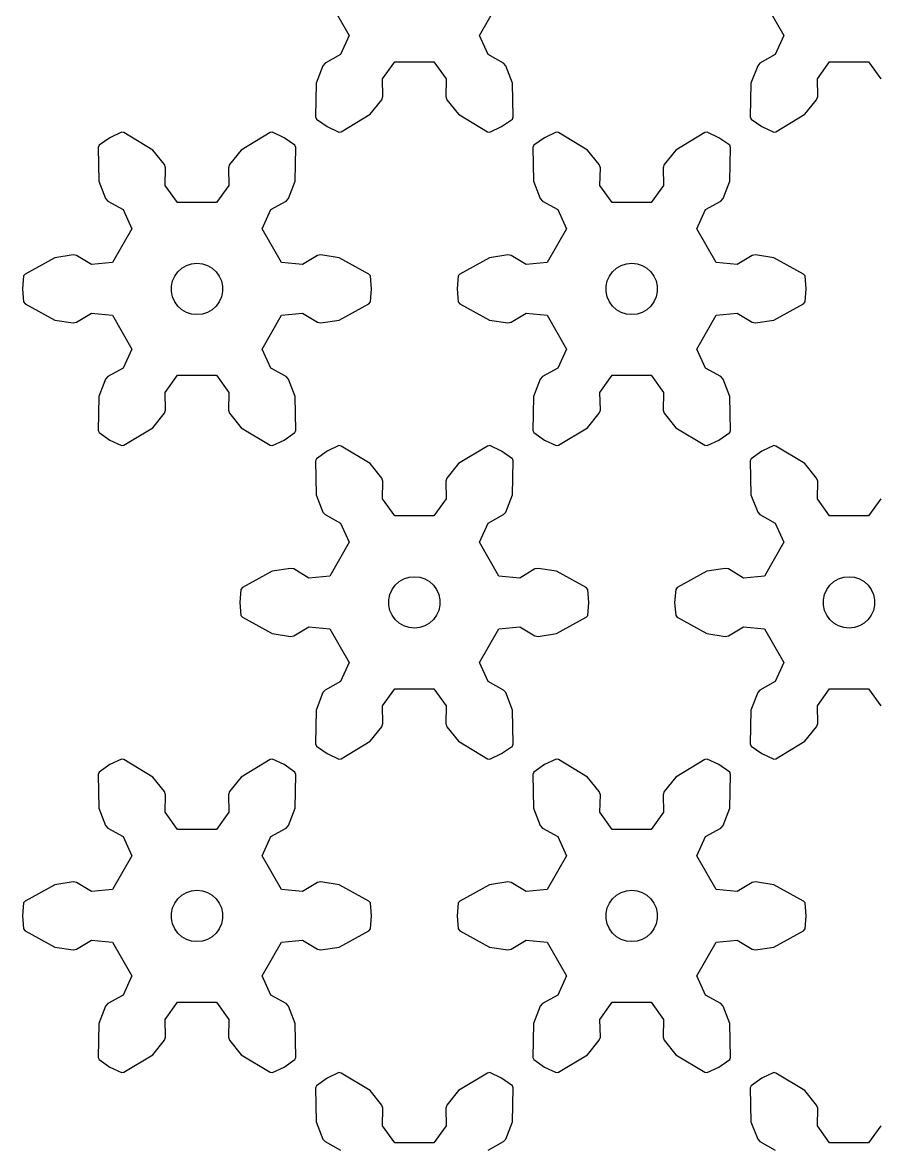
# Model space of a CAD drawing. Extents: x 0 to 198, y 0 to 238.
# Drawn here: x 0 to 49.9, y 105.4 to 171 of the extents above; entities that cross this region are included whole.
import ezdxf

# ---------------------------------------------------------------- set-up
doc = ezdxf.new("R2010")
doc.units = 0

msp = doc.modelspace()

# ---------------------------------------------------------------- linework, layer by layer
for p, q in [((17.935, 172.207), (19.074, 170.235)), ((26.67, 170.235), (27.808, 172.207)), ((43.307, 172.207), (44.446, 170.235)), ((19.074, 170.235), (18.566, 169.119)), ((27.177, 169.119), (26.67, 170.235)), ((44.446, 170.235), (43.938, 169.119)), ((17.667, 168.623), (17.538, 168.476)), ((18.566, 169.119), (17.667, 168.623)), ((21.021, 167.702), (21.733, 168.699)), ((21.733, 168.699), (24.01, 168.699)), ((24.01, 168.699), (24.723, 167.702)), ((28.077, 168.623), (27.177, 169.119)), ((28.205, 168.476), (28.077, 168.623)), ((43.039, 168.623), (42.91, 168.476)), ((43.938, 169.119), (43.039, 168.623)), ((46.393, 167.702), (47.105, 168.699)), ((47.105, 168.699), (49.382, 168.699)), ((49.382, 168.699), (50.095, 167.702)), ((17.538, 168.476), (17.147, 167.463)), ((28.596, 167.463), (28.205, 168.476)), ((42.91, 168.476), (42.519, 167.463)), ((17.147, 167.463), (17.109, 165.488)), ((21.041, 166.675), (21.021, 167.702)), ((24.723, 167.702), (24.703, 166.675)), ((28.635, 165.488), (28.596, 167.463)), ((42.519, 167.463), (42.48, 165.488)), ((46.413, 166.675), (46.393, 167.702)), ((20.978, 166.49), (21.041, 166.675)), ((24.703, 166.675), (24.766, 166.49)), ((46.349, 166.49), (46.413, 166.675)), ((20.296, 165.645), (20.978, 166.49)), ((24.766, 166.49), (25.447, 165.645)), ((45.668, 165.645), (46.349, 166.49)), ((17.109, 165.488), (17.153, 165.359)), ((17.153, 165.359), (17.779, 164.921)), ((18.605, 164.624), (20.296, 165.645)), ((25.447, 165.645), (27.138, 164.624)), ((27.965, 164.921), (28.591, 165.359)), ((28.591, 165.359), (28.635, 165.488)), ((42.48, 165.488), (42.525, 165.359)), ((42.525, 165.359), (43.151, 164.921)), ((43.977, 164.624), (45.668, 165.645)), ((5.786, 164.598), (5.093, 164.275)), ((5.919, 164.572), (5.786, 164.598)), ((14.586, 164.598), (14.452, 164.572)), ((15.279, 164.275), (14.586, 164.598)), ((17.779, 164.921), (18.472, 164.598)), ((18.472, 164.598), (18.605, 164.624)), ((27.138, 164.624), (27.272, 164.598)), ((27.272, 164.598), (27.965, 164.921)), ((31.158, 164.598), (30.465, 164.275)), ((31.291, 164.572), (31.158, 164.598)), ((39.958, 164.598), (39.824, 164.572)), ((40.651, 164.275), (39.958, 164.598)), ((43.151, 164.921), (43.844, 164.598)), ((43.844, 164.598), (43.977, 164.624)), ((5.093, 164.275), (4.467, 163.836)), ((7.61, 163.551), (5.919, 164.572)), ((14.452, 164.572), (12.761, 163.551)), ((15.905, 163.836), (15.279, 164.275)), ((30.465, 164.275), (29.839, 163.836)), ((32.982, 163.551), (31.291, 164.572)), ((39.824, 164.572), (38.133, 163.551)), ((41.277, 163.836), (40.651, 164.275)), ((4.467, 163.836), (4.423, 163.708)), ((4.423, 163.708), (4.461, 161.733)), ((8.292, 162.706), (7.61, 163.551)), ((12.761, 163.551), (12.08, 162.706)), ((15.949, 163.708), (15.905, 163.836)), ((15.911, 161.733), (15.949, 163.708)), ((29.839, 163.836), (29.795, 163.708)), ((29.795, 163.708), (29.833, 161.733)), ((33.664, 162.706), (32.982, 163.551)), ((38.133, 163.551), (37.452, 162.706)), ((41.321, 163.708), (41.277, 163.836)), ((41.282, 161.733), (41.321, 163.708)), ((8.355, 162.521), (8.292, 162.706)), ((12.08, 162.706), (12.017, 162.521)), ((33.727, 162.521), (33.664, 162.706)), ((37.452, 162.706), (37.389, 162.521)), ((8.335, 161.494), (8.355, 162.521)), ((12.017, 162.521), (12.037, 161.494)), ((33.707, 161.494), (33.727, 162.521)), ((37.389, 162.521), (37.409, 161.494)), ((4.461, 161.733), (4.852, 160.72)), ((9.047, 160.497), (8.335, 161.494)), ((12.037, 161.494), (11.324, 160.497)), ((15.52, 160.72), (15.911, 161.733)), ((29.833, 161.733), (30.224, 160.72)), ((34.419, 160.497), (33.707, 161.494)), ((37.409, 161.494), (36.696, 160.497)), ((40.891, 160.72), (41.282, 161.733)), ((4.852, 160.72), (4.981, 160.573)), ((15.391, 160.573), (15.52, 160.72)), ((30.224, 160.72), (30.353, 160.573)), ((40.763, 160.573), (40.891, 160.72)), ((4.981, 160.573), (5.88, 160.077)), ((5.88, 160.077), (6.388, 158.961)), ((11.324, 160.497), (9.047, 160.497)), ((13.984, 158.961), (14.491, 160.077)), ((14.491, 160.077), (15.391, 160.573)), ((30.353, 160.573), (31.252, 160.077)), ((31.252, 160.077), (31.76, 158.961)), ((36.696, 160.497), (34.419, 160.497)), ((39.356, 158.961), (39.863, 160.077)), ((39.863, 160.077), (40.763, 160.573)), ((6.388, 158.961), (5.249, 156.989)), ((15.123, 156.989), (13.984, 158.961)), ((31.76, 158.961), (30.621, 156.989)), ((40.494, 156.989), (39.356, 158.961)), ((2.958, 157.439), (1.886, 157.272)), ((3.15, 157.402), (2.958, 157.439)), ((4.029, 156.871), (3.15, 157.402)), ((17.222, 157.402), (16.342, 156.871)), ((17.414, 157.439), (17.222, 157.402)), ((18.486, 157.272), (17.414, 157.439)), ((28.33, 157.439), (27.258, 157.272)), ((28.522, 157.402), (28.33, 157.439)), ((29.401, 156.871), (28.522, 157.402)), ((42.594, 157.402), (41.714, 156.871)), ((42.786, 157.439), (42.594, 157.402)), ((43.858, 157.272), (42.786, 157.439)), ((1.886, 157.272), (0.156, 156.318)), ((5.249, 156.989), (4.029, 156.871)), ((9.304, 156.667), (9.576, 156.824)), ((9.576, 156.824), (9.874, 156.921)), ((9.874, 156.921), (10.186, 156.954)), ((10.186, 156.954), (10.498, 156.921)), ((10.498, 156.921), (10.796, 156.824)), ((10.796, 156.824), (11.068, 156.667)), ((16.342, 156.871), (15.123, 156.989)), ((20.216, 156.318), (18.486, 157.272)), ((27.258, 157.272), (25.528, 156.318)), ((30.621, 156.989), (29.401, 156.871)), ((34.676, 156.667), (34.948, 156.824)), ((34.948, 156.824), (35.246, 156.921)), ((35.246, 156.921), (35.558, 156.954)), ((35.558, 156.954), (35.87, 156.921)), ((35.87, 156.921), (36.168, 156.824)), ((36.168, 156.824), (36.439, 156.667)), ((41.714, 156.871), (40.494, 156.989)), ((45.587, 156.318), (43.858, 157.272)), ((0.067, 156.215), (0, 155.454)), ((0.156, 156.318), (0.067, 156.215)), ((8.759, 155.917), (8.887, 156.204)), ((8.887, 156.204), (9.071, 156.457)), ((9.071, 156.457), (9.304, 156.667)), ((11.068, 156.667), (11.301, 156.457)), ((11.301, 156.457), (11.485, 156.204)), ((11.485, 156.204), (11.613, 155.917)), ((20.305, 156.215), (20.216, 156.318)), ((20.372, 155.454), (20.305, 156.215)), ((25.438, 156.215), (25.372, 155.454)), ((25.528, 156.318), (25.438, 156.215)), ((34.131, 155.917), (34.259, 156.204)), ((34.259, 156.204), (34.443, 156.457)), ((34.443, 156.457), (34.676, 156.667)), ((36.439, 156.667), (36.672, 156.457)), ((36.672, 156.457), (36.857, 156.204)), ((36.857, 156.204), (36.984, 155.917)), ((45.677, 156.215), (45.587, 156.318)), ((45.744, 155.454), (45.677, 156.215)), ((0, 155.454), (0.067, 154.692)), ((8.694, 155.61), (8.759, 155.917)), ((8.694, 155.297), (8.694, 155.61)), ((11.613, 155.917), (11.678, 155.61)), ((11.678, 155.61), (11.678, 155.297)), ((20.305, 154.692), (20.372, 155.454)), ((25.372, 155.454), (25.438, 154.692)), ((34.066, 155.61), (34.131, 155.917)), ((34.066, 155.297), (34.066, 155.61)), ((36.984, 155.917), (37.05, 155.61)), ((37.05, 155.61), (37.05, 155.297)), ((45.677, 154.692), (45.744, 155.454)), ((8.759, 154.99), (8.694, 155.297)), ((8.887, 154.704), (8.759, 154.99)), ((11.613, 154.99), (11.485, 154.704)), ((11.678, 155.297), (11.613, 154.99)), ((34.131, 154.99), (34.066, 155.297)), ((34.259, 154.704), (34.131, 154.99)), ((36.984, 154.99), (36.857, 154.704)), ((37.05, 155.297), (36.984, 154.99)), ((0.067, 154.692), (0.156, 154.589)), ((0.156, 154.589), (1.886, 153.635)), ((9.071, 154.45), (8.887, 154.704)), ((9.304, 154.24), (9.071, 154.45)), ((9.576, 154.083), (9.304, 154.24)), ((11.068, 154.24), (10.796, 154.083)), ((11.301, 154.45), (11.068, 154.24)), ((11.485, 154.704), (11.301, 154.45)), ((18.486, 153.635), (20.216, 154.589)), ((20.216, 154.589), (20.305, 154.692)), ((25.438, 154.692), (25.528, 154.589)), ((25.528, 154.589), (27.258, 153.635)), ((34.443, 154.45), (34.259, 154.704)), ((34.676, 154.24), (34.443, 154.45)), ((34.948, 154.083), (34.676, 154.24)), ((36.439, 154.24), (36.168, 154.083)), ((36.672, 154.45), (36.439, 154.24)), ((36.857, 154.704), (36.672, 154.45)), ((43.858, 153.635), (45.587, 154.589)), ((45.587, 154.589), (45.677, 154.692)), ((1.886, 153.635), (2.958, 153.468)), ((2.958, 153.468), (3.15, 153.506)), ((3.15, 153.506), (4.029, 154.036)), ((4.029, 154.036), (5.249, 153.918)), ((5.249, 153.918), (6.388, 151.946)), ((9.874, 153.986), (9.576, 154.083)), ((10.186, 153.954), (9.874, 153.986)), ((10.498, 153.986), (10.186, 153.954)), ((10.796, 154.083), (10.498, 153.986)), ((13.984, 151.946), (15.123, 153.918)), ((15.123, 153.918), (16.342, 154.036)), ((16.342, 154.036), (17.222, 153.506)), ((17.222, 153.506), (17.414, 153.468)), ((17.414, 153.468), (18.486, 153.635)), ((27.258, 153.635), (28.33, 153.468)), ((28.33, 153.468), (28.522, 153.506)), ((28.522, 153.506), (29.401, 154.036)), ((29.401, 154.036), (30.621, 153.918)), ((30.621, 153.918), (31.76, 151.946)), ((35.246, 153.986), (34.948, 154.083)), ((35.558, 153.954), (35.246, 153.986)), ((35.87, 153.986), (35.558, 153.954)), ((36.168, 154.083), (35.87, 153.986)), ((39.356, 151.946), (40.494, 153.918)), ((40.494, 153.918), (41.714, 154.036)), ((41.714, 154.036), (42.594, 153.506)), ((42.594, 153.506), (42.786, 153.468)), ((42.786, 153.468), (43.858, 153.635)), ((6.388, 151.946), (5.88, 150.83)), ((14.491, 150.83), (13.984, 151.946)), ((31.76, 151.946), (31.252, 150.83)), ((39.863, 150.83), (39.356, 151.946)), ((5.88, 150.83), (4.981, 150.334)), ((15.391, 150.334), (14.491, 150.83)), ((31.252, 150.83), (30.353, 150.334)), ((40.763, 150.334), (39.863, 150.83)), ((4.852, 150.187), (4.461, 149.174)), ((4.981, 150.334), (4.852, 150.187)), ((8.335, 149.413), (9.047, 150.411)), ((9.047, 150.411), (11.324, 150.411)), ((11.324, 150.411), (12.037, 149.413)), ((15.52, 150.187), (15.391, 150.334)), ((15.911, 149.174), (15.52, 150.187)), ((30.224, 150.187), (29.833, 149.174)), ((30.353, 150.334), (30.224, 150.187)), ((33.707, 149.413), (34.419, 150.411)), ((34.419, 150.411), (36.696, 150.411)), ((36.696, 150.411), (37.409, 149.413)), ((40.891, 150.187), (40.763, 150.334)), ((41.282, 149.174), (40.891, 150.187)), ((4.461, 149.174), (4.423, 147.2)), ((8.355, 148.386), (8.335, 149.413)), ((12.037, 149.413), (12.017, 148.386)), ((15.949, 147.2), (15.911, 149.174)), ((29.833, 149.174), (29.795, 147.2)), ((33.727, 148.386), (33.707, 149.413)), ((37.409, 149.413), (37.389, 148.386)), ((41.321, 147.2), (41.282, 149.174)), ((7.61, 147.356), (8.292, 148.201)), ((8.292, 148.201), (8.355, 148.386)), ((12.017, 148.386), (12.08, 148.201)), ((12.08, 148.201), (12.761, 147.356)), ((32.982, 147.356), (33.664, 148.201)), ((33.664, 148.201), (33.727, 148.386)), ((37.389, 148.386), (37.452, 148.201)), ((37.452, 148.201), (38.133, 147.356)), ((4.423, 147.2), (4.467, 147.071)), ((4.467, 147.071), (5.093, 146.632)), ((5.919, 146.336), (7.61, 147.356)), ((12.761, 147.356), (14.452, 146.336)), ((15.279, 146.632), (15.905, 147.071)), ((15.905, 147.071), (15.949, 147.2)), ((29.795, 147.2), (29.839, 147.071)), ((29.839, 147.071), (30.465, 146.632)), ((31.291, 146.336), (32.982, 147.356)), ((38.133, 147.356), (39.824, 146.336)), ((40.651, 146.632), (41.277, 147.071)), ((41.277, 147.071), (41.321, 147.2)), ((5.093, 146.632), (5.786, 146.309)), ((5.786, 146.309), (5.919, 146.336)), ((14.452, 146.336), (14.586, 146.309)), ((14.586, 146.309), (15.279, 146.632)), ((18.472, 146.309), (17.779, 145.986)), ((18.605, 146.283), (18.472, 146.309)), ((20.296, 145.262), (18.605, 146.283)), ((27.138, 146.283), (25.447, 145.262)), ((27.272, 146.309), (27.138, 146.283)), ((27.965, 145.986), (27.272, 146.309)), ((30.465, 146.632), (31.158, 146.309)), ((31.158, 146.309), (31.291, 146.336)), ((39.824, 146.336), (39.958, 146.309)), ((39.958, 146.309), (40.651, 146.632)), ((43.844, 146.309), (43.151, 145.986)), ((43.977, 146.283), (43.844, 146.309)), ((45.668, 145.262), (43.977, 146.283)), ((17.779, 145.986), (17.153, 145.548)), ((28.591, 145.548), (27.965, 145.986)), ((43.151, 145.986), (42.525, 145.548)), ((17.153, 145.548), (17.109, 145.419)), ((17.109, 145.419), (17.147, 143.444)), ((20.978, 144.417), (20.296, 145.262)), ((25.447, 145.262), (24.766, 144.417)), ((28.635, 145.419), (28.591, 145.548)), ((28.596, 143.444), (28.635, 145.419)), ((42.525, 145.548), (42.48, 145.419)), ((42.48, 145.419), (42.519, 143.444)), ((46.349, 144.417), (45.668, 145.262)), ((21.041, 144.232), (20.978, 144.417)), ((24.766, 144.417), (24.703, 144.232)), ((46.413, 144.232), (46.349, 144.417)), ((21.021, 143.205), (21.041, 144.232)), ((24.703, 144.232), (24.723, 143.205)), ((46.393, 143.205), (46.413, 144.232)), ((17.147, 143.444), (17.538, 142.432)), ((21.733, 142.208), (21.021, 143.205)), ((24.723, 143.205), (24.01, 142.208)), ((28.205, 142.432), (28.596, 143.444)), ((42.519, 143.444), (42.91, 142.432)), ((47.105, 142.208), (46.393, 143.205)), ((50.095, 143.205), (49.382, 142.208)), ((17.538, 142.432), (17.667, 142.284)), ((28.077, 142.284), (28.205, 142.432)), ((42.91, 142.432), (43.039, 142.284)), ((17.667, 142.284), (18.566, 141.788)), ((18.566, 141.788), (19.074, 140.672)), ((24.01, 142.208), (21.733, 142.208)), ((26.67, 140.672), (27.177, 141.788)), ((27.177, 141.788), (28.077, 142.284)), ((43.039, 142.284), (43.938, 141.788)), ((43.938, 141.788), (44.446, 140.672)), ((49.382, 142.208), (47.105, 142.208)), ((19.074, 140.672), (17.935, 138.7)), ((27.808, 138.7), (26.67, 140.672)), ((44.446, 140.672), (43.307, 138.7)), ((15.644, 139.151), (14.572, 138.983)), ((15.836, 139.113), (15.644, 139.151)), ((16.715, 138.582), (15.836, 139.113)), ((29.908, 139.113), (29.028, 138.582)), ((30.1, 139.151), (29.908, 139.113)), ((31.172, 138.983), (30.1, 139.151)), ((41.016, 139.151), (39.943, 138.983)), ((41.208, 139.113), (41.016, 139.151)), ((42.087, 138.582), (41.208, 139.113)), ((14.572, 138.983), (12.842, 138.029)), ((17.935, 138.7), (16.715, 138.582)), ((21.757, 138.169), (21.99, 138.378)), ((21.99, 138.378), (22.262, 138.535)), ((22.262, 138.535), (22.56, 138.632)), ((22.56, 138.632), (22.872, 138.665)), ((22.872, 138.665), (23.184, 138.632)), ((23.184, 138.632), (23.482, 138.535)), ((23.482, 138.535), (23.754, 138.378)), ((23.754, 138.378), (23.987, 138.169)), ((29.028, 138.582), (27.808, 138.7)), ((32.902, 138.029), (31.172, 138.983)), ((39.943, 138.983), (38.214, 138.029)), ((43.307, 138.7), (42.087, 138.582)), ((47.129, 138.169), (47.362, 138.378)), ((47.362, 138.378), (47.634, 138.535)), ((47.634, 138.535), (47.932, 138.632)), ((47.932, 138.632), (48.244, 138.665)), ((48.244, 138.665), (48.556, 138.632)), ((48.556, 138.632), (48.854, 138.535)), ((48.854, 138.535), (49.125, 138.378)), ((49.125, 138.378), (49.358, 138.169)), ((12.753, 137.926), (12.686, 137.165)), ((12.842, 138.029), (12.753, 137.926)), ((21.445, 137.628), (21.573, 137.915)), ((21.573, 137.915), (21.757, 138.169)), ((23.987, 138.169), (24.171, 137.915)), ((24.171, 137.915), (24.298, 137.628)), ((32.991, 137.926), (32.902, 138.029)), ((33.058, 137.165), (32.991, 137.926)), ((38.124, 137.926), (38.058, 137.165)), ((38.214, 138.029), (38.124, 137.926)), ((46.817, 137.628), (46.945, 137.915)), ((46.945, 137.915), (47.129, 138.169)), ((49.358, 138.169), (49.543, 137.915)), ((49.543, 137.915), (49.67, 137.628)), ((12.686, 137.165), (12.753, 136.403)), ((21.38, 137.322), (21.445, 137.628)), ((21.38, 137.008), (21.38, 137.322)), ((24.298, 137.628), (24.364, 137.322)), ((24.364, 137.322), (24.364, 137.008)), ((32.991, 136.403), (33.058, 137.165)), ((38.058, 137.165), (38.124, 136.403)), ((46.752, 137.322), (46.817, 137.628)), ((46.752, 137.008), (46.752, 137.322)), ((49.67, 137.628), (49.735, 137.322)), ((49.735, 137.322), (49.735, 137.008)), ((12.753, 136.403), (12.842, 136.301)), ((21.445, 136.701), (21.38, 137.008)), ((21.573, 136.415), (21.445, 136.701)), ((21.757, 136.161), (21.573, 136.415)), ((24.171, 136.415), (23.987, 136.161)), ((24.298, 136.701), (24.171, 136.415)), ((24.364, 137.008), (24.298, 136.701)), ((32.902, 136.301), (32.991, 136.403)), ((38.124, 136.403), (38.214, 136.301)), ((46.817, 136.701), (46.752, 137.008)), ((46.945, 136.415), (46.817, 136.701)), ((47.129, 136.161), (46.945, 136.415)), ((49.543, 136.415), (49.358, 136.161)), ((49.67, 136.701), (49.543, 136.415)), ((49.735, 137.008), (49.67, 136.701)), ((12.842, 136.301), (14.572, 135.347)), ((15.836, 135.217), (16.715, 135.748)), ((16.715, 135.748), (17.935, 135.629)), ((21.99, 135.951), (21.757, 136.161)), ((22.262, 135.795), (21.99, 135.951)), ((22.56, 135.698), (22.262, 135.795)), ((23.482, 135.795), (23.184, 135.698)), ((23.754, 135.951), (23.482, 135.795)), ((23.987, 136.161), (23.754, 135.951)), ((27.808, 135.629), (29.028, 135.748)), ((29.028, 135.748), (29.908, 135.217)), ((31.172, 135.347), (32.902, 136.301)), ((38.214, 136.301), (39.943, 135.347)), ((41.208, 135.217), (42.087, 135.748)), ((42.087, 135.748), (43.307, 135.629)), ((47.362, 135.951), (47.129, 136.161)), ((47.634, 135.795), (47.362, 135.951)), ((47.932, 135.698), (47.634, 135.795)), ((48.854, 135.795), (48.556, 135.698)), ((49.125, 135.951), (48.854, 135.795)), ((49.358, 136.161), (49.125, 135.951)), ((14.572, 135.347), (15.644, 135.179)), ((15.644, 135.179), (15.836, 135.217)), ((17.935, 135.629), (19.074, 133.657)), ((22.872, 135.665), (22.56, 135.698)), ((23.184, 135.698), (22.872, 135.665)), ((26.67, 133.657), (27.808, 135.629)), ((29.908, 135.217), (30.1, 135.179)), ((30.1, 135.179), (31.172, 135.347)), ((39.943, 135.347), (41.016, 135.179)), ((41.016, 135.179), (41.208, 135.217)), ((43.307, 135.629), (44.446, 133.657)), ((48.244, 135.665), (47.932, 135.698)), ((48.556, 135.698), (48.244, 135.665)), ((19.074, 133.657), (18.566, 132.542)), ((27.177, 132.542), (26.67, 133.657)), ((44.446, 133.657), (43.938, 132.542)), ((18.566, 132.542), (17.667, 132.046)), ((28.077, 132.046), (27.177, 132.542)), ((43.938, 132.542), (43.039, 132.046)), ((17.538, 131.898), (17.147, 130.886)), ((17.667, 132.046), (17.538, 131.898)), ((21.021, 131.125), (21.733, 132.122)), ((21.733, 132.122), (24.01, 132.122)), ((24.01, 132.122), (24.723, 131.125)), ((28.205, 131.898), (28.077, 132.046)), ((28.596, 130.886), (28.205, 131.898)), ((42.91, 131.898), (42.519, 130.886)), ((43.039, 132.046), (42.91, 131.898)), ((46.393, 131.125), (47.105, 132.122)), ((47.105, 132.122), (49.382, 132.122)), ((49.382, 132.122), (50.095, 131.125)), ((17.147, 130.886), (17.109, 128.911)), ((21.041, 130.098), (21.021, 131.125)), ((24.723, 131.125), (24.703, 130.098)), ((28.635, 128.911), (28.596, 130.886)), ((42.519, 130.886), (42.48, 128.911)), ((46.413, 130.098), (46.393, 131.125)), ((20.296, 129.068), (20.978, 129.913)), ((20.978, 129.913), (21.041, 130.098)), ((24.703, 130.098), (24.766, 129.913)), ((24.766, 129.913), (25.447, 129.068)), ((45.668, 129.068), (46.349, 129.913)), ((46.349, 129.913), (46.413, 130.098)), ((17.109, 128.911), (17.153, 128.782)), ((17.153, 128.782), (17.779, 128.344)), ((18.605, 128.047), (20.296, 129.068)), ((25.447, 129.068), (27.138, 128.047)), ((27.965, 128.344), (28.591, 128.782)), ((28.591, 128.782), (28.635, 128.911)), ((42.48, 128.911), (42.525, 128.782)), ((42.525, 128.782), (43.151, 128.344)), ((43.977, 128.047), (45.668, 129.068)), ((5.786, 128.021), (5.093, 127.698)), ((5.919, 127.994), (5.786, 128.021)), ((7.61, 126.974), (5.919, 127.994)), ((14.452, 127.994), (12.761, 126.974)), ((14.586, 128.021), (14.452, 127.994)), ((15.279, 127.698), (14.586, 128.021)), ((17.779, 128.344), (18.472, 128.021)), ((18.472, 128.021), (18.605, 128.047)), ((27.138, 128.047), (27.272, 128.021)), ((27.272, 128.021), (27.965, 128.344)), ((31.158, 128.021), (30.465, 127.698)), ((31.291, 127.994), (31.158, 128.021)), ((32.982, 126.974), (31.291, 127.994)), ((39.824, 127.994), (38.133, 126.974)), ((39.958, 128.021), (39.824, 127.994)), ((40.651, 127.698), (39.958, 128.021)), ((43.151, 128.344), (43.844, 128.021)), ((43.844, 128.021), (43.977, 128.047)), ((4.467, 127.259), (4.423, 127.13)), ((5.093, 127.698), (4.467, 127.259)), ((15.905, 127.259), (15.279, 127.698)), ((15.949, 127.13), (15.905, 127.259)), ((29.839, 127.259), (29.795, 127.13)), ((30.465, 127.698), (29.839, 127.259)), ((41.277, 127.259), (40.651, 127.698)), ((41.321, 127.13), (41.277, 127.259)), ((4.423, 127.13), (4.461, 125.155)), ((8.292, 126.129), (7.61, 126.974)), ((12.761, 126.974), (12.08, 126.129)), ((15.911, 125.155), (15.949, 127.13)), ((29.795, 127.13), (29.833, 125.155)), ((33.664, 126.129), (32.982, 126.974)), ((38.133, 126.974), (37.452, 126.129)), ((41.282, 125.155), (41.321, 127.13)), ((8.355, 125.944), (8.292, 126.129)), ((8.335, 124.917), (8.355, 125.944)), ((12.08, 126.129), (12.017, 125.944)), ((12.017, 125.944), (12.037, 124.917)), ((33.727, 125.944), (33.664, 126.129)), ((33.707, 124.917), (33.727, 125.944)), ((37.452, 126.129), (37.389, 125.944)), ((37.389, 125.944), (37.409, 124.917)), ((4.461, 125.155), (4.852, 124.143)), ((9.047, 123.919), (8.335, 124.917)), ((12.037, 124.917), (11.324, 123.919)), ((15.52, 124.143), (15.911, 125.155)), ((29.833, 125.155), (30.224, 124.143)), ((34.419, 123.919), (33.707, 124.917)), ((37.409, 124.917), (36.696, 123.919)), ((40.891, 124.143), (41.282, 125.155)), ((4.852, 124.143), (4.981, 123.996)), ((4.981, 123.996), (5.88, 123.499)), ((14.491, 123.499), (15.391, 123.996)), ((15.391, 123.996), (15.52, 124.143)), ((30.224, 124.143), (30.353, 123.996)), ((30.353, 123.996), (31.252, 123.499)), ((39.863, 123.499), (40.763, 123.996)), ((40.763, 123.996), (40.891, 124.143)), ((5.88, 123.499), (6.388, 122.384)), ((11.324, 123.919), (9.047, 123.919)), ((13.984, 122.384), (14.491, 123.499)), ((31.252, 123.499), (31.76, 122.384)), ((36.696, 123.919), (34.419, 123.919)), ((39.356, 122.384), (39.863, 123.499)), ((6.388, 122.384), (5.249, 120.412)), ((15.123, 120.412), (13.984, 122.384)), ((31.76, 122.384), (30.621, 120.412)), ((40.494, 120.412), (39.356, 122.384)), ((1.886, 120.694), (0.156, 119.74)), ((2.958, 120.862), (1.886, 120.694)), ((3.15, 120.824), (2.958, 120.862)), ((4.029, 120.293), (3.15, 120.824)), ((17.222, 120.824), (16.342, 120.293)), ((17.414, 120.862), (17.222, 120.824)), ((18.486, 120.694), (17.414, 120.862)), ((20.216, 119.74), (18.486, 120.694)), ((27.258, 120.694), (25.528, 119.74)), ((28.33, 120.862), (27.258, 120.694)), ((28.522, 120.824), (28.33, 120.862)), ((29.401, 120.293), (28.522, 120.824)), ((42.594, 120.824), (41.714, 120.293)), ((42.786, 120.862), (42.594, 120.824)), ((43.858, 120.694), (42.786, 120.862)), ((45.587, 119.74), (43.858, 120.694)), ((5.249, 120.412), (4.029, 120.293)), ((9.071, 119.88), (9.304, 120.09)), ((9.304, 120.09), (9.576, 120.247)), ((9.576, 120.247), (9.874, 120.343)), ((9.874, 120.343), (10.186, 120.376)), ((10.186, 120.376), (10.498, 120.343)), ((10.498, 120.343), (10.796, 120.247)), ((10.796, 120.247), (11.068, 120.09)), ((11.068, 120.09), (11.301, 119.88)), ((16.342, 120.293), (15.123, 120.412)), ((30.621, 120.412), (29.401, 120.293)), ((34.443, 119.88), (34.676, 120.09)), ((34.676, 120.09), (34.948, 120.247)), ((34.948, 120.247), (35.246, 120.343)), ((35.246, 120.343), (35.558, 120.376)), ((35.558, 120.376), (35.87, 120.343)), ((35.87, 120.343), (36.168, 120.247)), ((36.168, 120.247), (36.439, 120.09)), ((36.439, 120.09), (36.672, 119.88)), ((41.714, 120.293), (40.494, 120.412)), ((0.067, 119.638), (0, 118.876)), ((0.156, 119.74), (0.067, 119.638)), ((8.759, 119.34), (8.887, 119.626)), ((8.887, 119.626), (9.071, 119.88)), ((11.301, 119.88), (11.485, 119.626)), ((11.485, 119.626), (11.613, 119.34)), ((20.305, 119.638), (20.216, 119.74)), ((20.372, 118.876), (20.305, 119.638)), ((25.438, 119.638), (25.372, 118.876)), ((25.528, 119.74), (25.438, 119.638)), ((34.131, 119.34), (34.259, 119.626)), ((34.259, 119.626), (34.443, 119.88)), ((36.672, 119.88), (36.857, 119.626)), ((36.857, 119.626), (36.984, 119.34)), ((45.677, 119.638), (45.587, 119.74)), ((45.744, 118.876), (45.677, 119.638)), ((0, 118.876), (0.067, 118.115)), ((8.694, 119.033), (8.759, 119.34)), ((8.694, 118.719), (8.694, 119.033)), ((8.759, 118.413), (8.694, 118.719)), ((11.613, 119.34), (11.678, 119.033)), ((11.678, 118.719), (11.613, 118.413)), ((11.678, 119.033), (11.678, 118.719)), ((20.305, 118.115), (20.372, 118.876)), ((25.372, 118.876), (25.438, 118.115)), ((34.066, 119.033), (34.131, 119.34)), ((34.066, 118.719), (34.066, 119.033)), ((34.131, 118.413), (34.066, 118.719)), ((36.984, 119.34), (37.05, 119.033)), ((37.05, 118.719), (36.984, 118.413)), ((37.05, 119.033), (37.05, 118.719)), ((45.677, 118.115), (45.744, 118.876)), ((0.067, 118.115), (0.156, 118.012)), ((8.887, 118.126), (8.759, 118.413)), ((9.071, 117.873), (8.887, 118.126)), ((11.485, 118.126), (11.301, 117.873)), ((11.613, 118.413), (11.485, 118.126)), ((20.216, 118.012), (20.305, 118.115)), ((25.438, 118.115), (25.528, 118.012)), ((34.259, 118.126), (34.131, 118.413)), ((34.443, 117.873), (34.259, 118.126)), ((36.857, 118.126), (36.672, 117.873)), ((36.984, 118.413), (36.857, 118.126)), ((45.587, 118.012), (45.677, 118.115)), ((0.156, 118.012), (1.886, 117.058)), ((3.15, 116.928), (4.029, 117.459)), ((4.029, 117.459), (5.249, 117.341)), ((9.304, 117.663), (9.071, 117.873)), ((9.576, 117.506), (9.304, 117.663)), ((9.874, 117.409), (9.576, 117.506)), ((10.186, 117.376), (9.874, 117.409)), ((10.498, 117.409), (10.186, 117.376)), ((10.796, 117.506), (10.498, 117.409)), ((11.068, 117.663), (10.796, 117.506)), ((11.301, 117.873), (11.068, 117.663)), ((15.123, 117.341), (16.342, 117.459)), ((16.342, 117.459), (17.222, 116.928)), ((18.486, 117.058), (20.216, 118.012)), ((25.528, 118.012), (27.258, 117.058)), ((28.522, 116.928), (29.401, 117.459)), ((29.401, 117.459), (30.621, 117.341)), ((34.676, 117.663), (34.443, 117.873)), ((34.948, 117.506), (34.676, 117.663)), ((35.246, 117.409), (34.948, 117.506)), ((35.558, 117.376), (35.246, 117.409)), ((35.87, 117.409), (35.558, 117.376)), ((36.168, 117.506), (35.87, 117.409)), ((36.439, 117.663), (36.168, 117.506)), ((36.672, 117.873), (36.439, 117.663)), ((40.494, 117.341), (41.714, 117.459)), ((41.714, 117.459), (42.594, 116.928)), ((43.858, 117.058), (45.587, 118.012)), ((1.886, 117.058), (2.958, 116.891)), ((2.958, 116.891), (3.15, 116.928)), ((5.249, 117.341), (6.388, 115.369)), ((13.984, 115.369), (15.123, 117.341)), ((17.222, 116.928), (17.414, 116.891)), ((17.414, 116.891), (18.486, 117.058)), ((27.258, 117.058), (28.33, 116.891)), ((28.33, 116.891), (28.522, 116.928)), ((30.621, 117.341), (31.76, 115.369)), ((39.356, 115.369), (40.494, 117.341)), ((42.594, 116.928), (42.786, 116.891)), ((42.786, 116.891), (43.858, 117.058)), ((6.388, 115.369), (5.88, 114.253)), ((14.491, 114.253), (13.984, 115.369)), ((31.76, 115.369), (31.252, 114.253)), ((39.863, 114.253), (39.356, 115.369)), ((5.88, 114.253), (4.981, 113.757)), ((15.391, 113.757), (14.491, 114.253)), ((31.252, 114.253), (30.353, 113.757)), ((40.763, 113.757), (39.863, 114.253)), ((4.852, 113.61), (4.461, 112.597)), ((4.981, 113.757), (4.852, 113.61)), ((8.335, 112.836), (9.047, 113.833)), ((9.047, 113.833), (11.324, 113.833)), ((11.324, 113.833), (12.037, 112.836)), ((15.52, 113.61), (15.391, 113.757)), ((15.911, 112.597), (15.52, 113.61)), ((30.224, 113.61), (29.833, 112.597)), ((30.353, 113.757), (30.224, 113.61)), ((33.707, 112.836), (34.419, 113.833)), ((34.419, 113.833), (36.696, 113.833)), ((36.696, 113.833), (37.409, 112.836)), ((40.891, 113.61), (40.763, 113.757)), ((41.282, 112.597), (40.891, 113.61)), ((8.355, 111.809), (8.335, 112.836)), ((12.037, 112.836), (12.017, 111.809)), ((33.727, 111.809), (33.707, 112.836)), ((37.409, 112.836), (37.389, 111.809)), ((4.461, 112.597), (4.423, 110.622)), ((15.949, 110.622), (15.911, 112.597)), ((29.833, 112.597), (29.795, 110.622)), ((41.321, 110.622), (41.282, 112.597)), ((7.61, 110.779), (8.292, 111.624)), ((8.292, 111.624), (8.355, 111.809)), ((12.017, 111.809), (12.08, 111.624)), ((12.08, 111.624), (12.761, 110.779)), ((32.982, 110.779), (33.664, 111.624)), ((33.664, 111.624), (33.727, 111.809)), ((37.389, 111.809), (37.452, 111.624)), ((37.452, 111.624), (38.133, 110.779)), ((4.423, 110.622), (4.467, 110.493)), ((4.467, 110.493), (5.093, 110.055)), ((5.919, 109.758), (7.61, 110.779)), ((12.761, 110.779), (14.452, 109.758)), ((15.279, 110.055), (15.905, 110.493)), ((15.905, 110.493), (15.949, 110.622)), ((29.795, 110.622), (29.839, 110.493)), ((29.839, 110.493), (30.465, 110.055)), ((31.291, 109.758), (32.982, 110.779)), ((38.133, 110.779), (39.824, 109.758)), ((40.651, 110.055), (41.277, 110.493)), ((41.277, 110.493), (41.321, 110.622)), ((5.093, 110.055), (5.786, 109.732)), ((5.786, 109.732), (5.919, 109.758)), ((14.452, 109.758), (14.586, 109.732)), ((14.586, 109.732), (15.279, 110.055)), ((18.472, 109.732), (17.779, 109.409)), ((18.605, 109.706), (18.472, 109.732)), ((20.296, 108.685), (18.605, 109.706)), ((27.138, 109.706), (25.447, 108.685)), ((27.272, 109.732), (27.138, 109.706)), ((27.965, 109.409), (27.272, 109.732)), ((30.465, 110.055), (31.158, 109.732)), ((31.158, 109.732), (31.291, 109.758)), ((39.824, 109.758), (39.958, 109.732)), ((39.958, 109.732), (40.651, 110.055)), ((43.844, 109.732), (43.151, 109.409)), ((43.977, 109.706), (43.844, 109.732)), ((45.668, 108.685), (43.977, 109.706)), ((17.153, 108.97), (17.109, 108.842)), ((17.779, 109.409), (17.153, 108.97)), ((28.591, 108.97), (27.965, 109.409)), ((28.635, 108.842), (28.591, 108.97)), ((42.525, 108.97), (42.48, 108.842)), ((43.151, 109.409), (42.525, 108.97)), ((17.109, 108.842), (17.147, 106.867)), ((20.978, 107.84), (20.296, 108.685)), ((25.447, 108.685), (24.766, 107.84)), ((28.596, 106.867), (28.635, 108.842)), ((42.48, 108.842), (42.519, 106.867)), ((46.349, 107.84), (45.668, 108.685)), ((21.041, 107.655), (20.978, 107.84)), ((21.021, 106.628), (21.041, 107.655)), ((24.766, 107.84), (24.703, 107.655)), ((24.703, 107.655), (24.723, 106.628)), ((46.413, 107.655), (46.349, 107.84)), ((46.393, 106.628), (46.413, 107.655)), ((17.147, 106.867), (17.538, 105.854)), ((21.733, 105.631), (21.021, 106.628)), ((24.723, 106.628), (24.01, 105.631)), ((28.205, 105.854), (28.596, 106.867)), ((42.519, 106.867), (42.91, 105.854)), ((47.105, 105.631), (46.393, 106.628)), ((50.095, 106.628), (49.382, 105.631)), ((17.538, 105.854), (17.667, 105.707)), ((17.667, 105.707), (18.566, 105.211)), ((24.01, 105.631), (21.733, 105.631)), ((27.177, 105.211), (28.077, 105.707)), ((28.077, 105.707), (28.205, 105.854)), ((42.91, 105.854), (43.039, 105.707)), ((43.039, 105.707), (43.938, 105.211)), ((49.382, 105.631), (47.105, 105.631))]:
    msp.add_line(p, q)

doc.saveas('drawing.dxf')
